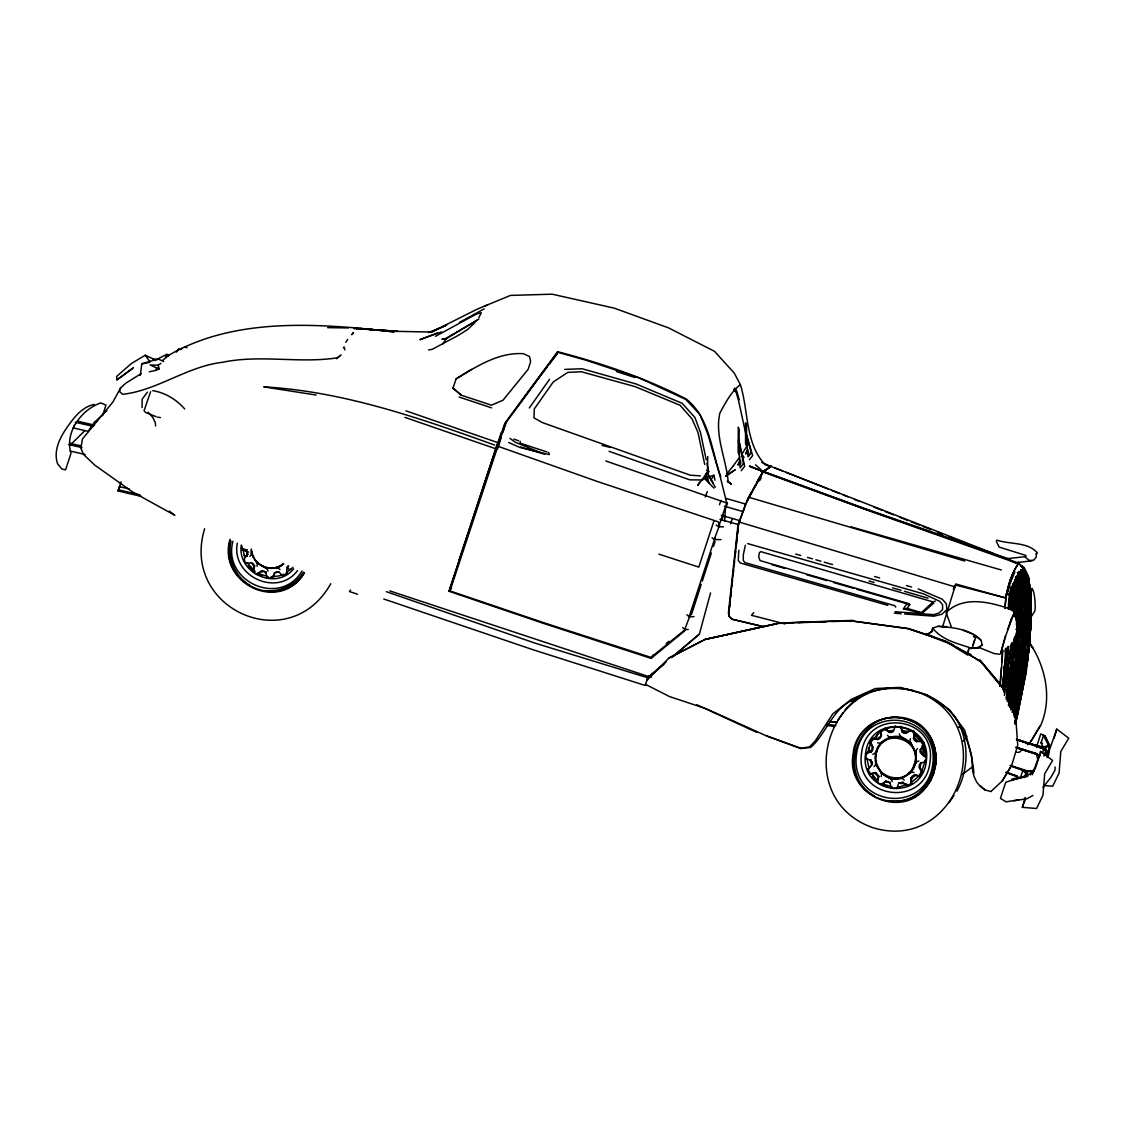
<?xml version="1.0" encoding="UTF-8"?>
<svg xmlns="http://www.w3.org/2000/svg" width="1125" height="1125" viewBox="0 0 1125 1125"><rect width="100%" height="100%" fill="white"/><g stroke="black" fill="none" stroke-linecap="round" stroke-linejoin="round"><path stroke-width="1.5" d="M1019.067 564.23L1019.067 562.767C1010.025 574.369 1005.834 593.03 1005.089 608.273M1007.902 647.227L1002.769 689.02L1002.811 681.609L1007.409 647.17M1014.216 616.669L1014.3 601.102L1012.148 586.153L1012.767 585L1014.581 600.975L1014.497 616.542M1022.175 614.503L1022.203 611.044M1055.039 766.927L1055.011 770.175L1050.82 777.473L1042.945 787.416M142.059 407.602L142.158 399.22L147.361 392.133M1017.886 624.727L1018.266 596.138M1023.863 607.598L1024.031 596.419M707.752 456.511L707.498 472.134L697.852 485.438L699.356 482.217M1030.162 618.3L1030.683 593.817L1028.152 577.111M237.319 543.192C230.864 576.042 277.256 597.797 297.548 570.572M241.284 545.02C236.911 572.808 275.752 591.033 293.667 568.842M925.298 757.645C925.833 748.828 921.923 740.053 915.497 734.077M935.691 764.663L935.958 756.211L934.622 747.9L931.866 739.87M1012.331 610.805L1012.669 600.511L1010.812 586.716M1012.598 610.678L1012.247 591.103M1020.234 601.777L1019.123 618.834M1020.558 591.258L1020.473 594.914L1023.863 594.548M869.456 742.57L872.902 747.155L872.817 749.531L871.481 751.486L866.812 753.384L865.884 755.986L866.475 758.672L870.905 760.542L871.973 762.623L871.762 764.986L867.769 769.05M920.109 767.559L921.052 762.581M1010.925 609.905L1011.277 599.991L1010.166 591.511L1011.248 588.248L1011.389 609.848M1018.941 612.998L1019.278 603.07M1024.805 619.664L1024.284 628.158M1029.909 612.52L1030.556 593.634M969.68 648.295L978.398 648.014L982.139 644.738L978.511 647.859L968.681 648.703L967.697 655.045L948.459 643.219L926.719 634.809L932.33 631.294L932.555 628.2L938.039 626.273L946.645 626.681M932.33 631.294L932.555 628.2M1009.477 609.37L1009.927 594.281M1009.912 605.953L1010.194 594.155M1017.492 607.528L1018.35 589.43M1018.378 589.655L1016.55 617.906M1019.517 601.706L1017.422 625.43M1019.841 595.125L1019.995 591.834M724.669 521.325L725.302 509.245L727.495 503.156M1002.811 650.123L1000.209 686.292M1005.061 608.428C1005.427 592.734 1010.306 574.664 1019.194 562.627L1019.109 564.145M1020.052 617.906L1020.938 602.592M1001.461 667.434L999.788 686.32M1001.784 662.217L1002.53 650.039M1005.736 648.956L1002.741 688.922M1008.211 609.033L1008.858 598.612L1011.333 588.502L1014.722 581.372L1015.706 581.639L1017.014 588.178M1016.423 605.63L1017.492 589.866M520.228 441.352L520.102 443.137L547.116 452.011M1023.23 623.166L1023.975 613.139M1024.355 608.133L1024.734 603.127M1029.895 605.095L1030.064 591.68M762.989 471.952L763.411 471.277L762.989 471.952L865.603 509.569L1017.675 563.47L1018.477 562.359L1017.675 563.47M1005.666 596.138L1008.577 587.714L1008.281 591.188L1008.577 587.714L1014.848 571.753M140.302 375.398L141.778 363.853L155.166 359.761L145.195 355.219L131.077 363.755L116.662 376.425L116.972 379.842L132.722 368.508M1037.095 753.947L1025.409 750.445M1036.505 747.127L1040.737 733.894L1044.914 735.862L1049.92 745.706L1046.292 747.267L1041.117 747.028L1016.789 739.322M241.523 548.058L246.713 550.195L247.57 554.653L246.094 549.984L247.092 549.577M251.423 553.669L251.705 551.756L252.127 553.514L251.423 553.669L251.438 549.956M872.142 764.381L872.367 762.005M876.319 763.861L875.602 764.016L875.63 760.289L876.319 763.861L874.069 766.688M915.792 755.17L915.117 751.613L915.961 751.261L915.919 756.984A22.148 21.797 35.9 0 1 915.342 762.427L914.203 765.886A22.148 21.797 35.9 0 1 911.475 770.569M923.836 742.697L924.3 745.509L920.236 749.686L920.025 752.048L923.977 756.309M922.725 746.705L920.77 749.025L921.066 751.556L922.177 753.708L926.353 756.155L921.628 753.497L920.559 751.402M968.091 654.511L968.498 650.194M1006.481 694.097L1006.791 690.328M1021.416 672.3L1021.739 668.883M1022.048 665.48L1022.836 656.944M1023.145 653.541L1023.778 646.72M1024.242 641.602L1024.875 634.781M1025.494 627.961L1025.817 624.544M1008.816 608.737L1010.194 594.858M1006.762 693.928L1007.1 690.469M1007.62 685.266L1007.958 681.792M1008.478 676.589L1008.83 673.116M1010.194 659.236L1010.545 655.763M1016.395 596.77L1017.084 589.823M1022.288 617.85L1022.977 610.973M1023.328 607.528L1024.017 600.652L1022.189 590.414M1022.948 625.458L1025.367 601.369L1022.33 584.311L1018.322 573.708L1022.611 584.184L1025.648 601.242L1018.294 672.891L1011.291 708.82M1024.27 664.959L1024.608 661.556M1027.631 630.928L1027.969 627.525M1025.381 663.68L1025.719 660.277M1025.508 672.23L1030.219 624.586L1030.064 596.208L1027.505 577.927L1022.977 568.969L1027.223 578.053L1029.783 596.334L1029.938 624.712L1025.227 672.356L1015.144 721.842M1025.888 671.794L1030.753 623.967L1030.711 595.589L1028.123 577.308L1023.694 568.322L1018.097 562.852L861.806 507.853L763.355 471.684L745.552 504.056L738.408 524.63L728.817 613.111L729.394 616.514L731.925 619.186L763.973 626.723M1019.827 672.37L1021.711 653.667M1022.062 650.264L1022.92 641.756M1023.258 638.353L1023.947 631.561M1023.103 624.825L1018.012 673.017L1011.347 709.059M729.675 607.036L730.237 601.791M730.8 596.559L731.377 591.314M731.939 586.083L732.502 580.837M733.064 575.606L733.627 570.361M734.189 565.116L734.569 561.628M735.328 554.639L735.708 551.152M736.27 545.906L737.016 538.931M737.578 533.686L738.155 528.455M769.542 467.691L763.102 471.558L748.603 497.278L738.07 524.489L728.409 612.928L729.098 616.5L732.052 619.228L762.398 626.484M1014.82 636.609L1006.805 699.511M1012.964 668.784L1013.723 662.006M1014.286 656.916L1014.666 653.541M1015.425 646.763L1015.805 643.373M1022.653 618.567L1022.991 611.648M1008.788 605.292L1009.575 598.345M885.052 728.198L885.178 729.464L888.947 732.361L891.225 732.558L893.264 731.419L893.391 730.223L888.933 731.208M1016.339 593.409L1016.747 589.922M1002.769 689.02L1007.719 647.353M1014.68 647.142L1015.102 643.725M1008.028 701.156L1009.322 690.764M1009.758 687.305C1011.656 651.952 1024.692 614.391 1014.834 579.403M922.753 753.539L923.147 750.431L921.98 745.917M923.245 755.423L924.033 749.208L922.697 743.484L920.883 741.487L916.369 741.6L914.414 740.377L913.458 738.225L915.019 732.544L913.261 730.364M1007.128 695.377L1010.939 665.986M1011.389 662.541L1012.05 657.352M1012.5 653.892L1012.95 650.433M1022.344 619.003L1022.766 612.183M1005.089 651.741L1005.553 648.295M1006.27 697.894L1014.511 637.692M1006.312 699.455L1014.792 637.566M1008.183 701.466L1017.534 624.966L1012.303 672.3L1008.492 694.702M1004.386 695.447L1012.092 642.291M1005.37 690.244L1007.944 671.653M1008.816 646.341L1002.923 683.339M1006.509 664.678L1008.619 649.575M1013.878 655.833L1014.356 652.472M1018.167 625.556L1018.617 621.97M720.759 476.719C711.225 450.183 709.889 417.741 686.166 398.967C645.356 378.056 601.875 363.248 557.578 351.689L557.269 353.841L549.028 364.57M1004.119 690.862L1011.417 643.725M1011.698 643.612L1003.992 692.48M257.006 566.297L257.555 562.697L255.234 559.983L257.062 563.203L257.555 562.697A19.462 19.167 35.9 0 0 263.377 566.648L266.597 568.491L263.377 566.634M881.198 776.644L881.747 773.03L876.881 765.577M1009.758 659.517L1010.278 656.044M1011.066 650.841L1011.586 647.367M1021.584 618.441L1022.062 611.297M875.602 764.016L875.897 762.089M893.264 731.419L895.388 725.92M916.889 740.925L913.978 737.536L914.695 732.952M1008.492 675.562L1008.956 672.595M1007.888 693.267L1008.436 689.864M1010.63 676.237L1011.178 672.834M1012.275 666.028L1012.823 662.625M1007.311 701.592L1007.902 698.147M1011.994 675.619L1012.584 672.173M887.569 776.981L890.789 778.823L887.569 776.981A19.477 19.167 35.9 0 1 881.663 773.002L879.427 770.33M1000.688 652.894L1005.441 635.92M1014.342 615.038L1014.37 612.872L1012.064 617.442M1032.089 590.541L1032.131 588.361L1030.134 592.706M1008.436 705.656L1014.23 672.989L1019.236 625.444L1019.63 595.575L1018.673 585.492L1015.439 577.589L1015.973 576.703C1026.998 618.638 1014.37 663.469 1008.717 705.53M909.689 742.43L910.322 741.727L912.009 745.144L909.689 742.43L910.378 738.633M1008.675 705.108L1014.539 672.441L1020.755 601.017L1019.039 584.634L1015.791 576.788M1009.997 707.414L1016.17 673.031L1022.386 601.622L1020.67 585.225L1017.155 575.466L1020.952 585.098L1022.667 601.495L1016.452 672.905L1010.278 707.288M1032.328 774.717L1040.625 751.416L1052.606 760.486L1044.675 773.733L1042.987 795.262L1036.547 808.509L1022.344 807.328L1025.142 797.442M141.342 496.406L118.097 490.964L121.106 481.88M1012.627 711.872L1019.517 674.086M1013.948 714.192L1021.458 672.961L1026.253 625.345L1027.237 598.219L1024.622 581.836L1020.052 571.373L1024.903 581.709L1027.519 598.092L1026.534 625.219L1021.739 672.834L1013.906 715.781M1010.025 706.753L1016.381 672.427L1023.736 600.778L1020.698 583.72L1017.534 576.534M1010.152 675.858L1010.784 672.483M1010.166 675.998L1010.798 672.638M1011.741 667.603L1012.697 662.555M1010.967 710.086L1018.181 672.398M1012.275 712.392L1019.813 672.989L1026.619 600.384L1023.595 582.905L1018.575 571.655L1023.877 582.778L1026.886 600.258L1020.094 672.863L1012.542 712.266M738.844 550.237L738.239 560.334L740.292 562.992L887.78 605.348M1003.458 690.736L1007.677 668.855M904.359 732.53L906.75 732.164L904.373 732.108L902.447 730.716L902.011 731.883L903.881 733.233L906.173 733.289L910.631 729.562M1014.103 709.945L1014.778 706.514M1016.437 697.964L1018.097 689.414M1018.758 685.983L1020.417 677.433M1014.413 717.384L1023.047 672.891L1027.448 625.134L1028.081 597.417L1025.536 580.711L1020.558 569.855L1025.888 580.388L1028.348 597.291L1027.716 625.008L1023.328 672.764L1014.68 717.258M1015.186 714.698L1015.819 711.45M1017.45 703.181L1018.097 699.862M1019.714 691.608L1020.361 688.289M1015.27 717.033L1024.158 672.623A309.966 305.086 35.9 0 0 1026.338 579.234L1021.598 569.531L1026.619 579.108A309.966 305.086 35.9 0 1 1024.439 672.497L1015.214 718.622M1026.028 670.036L1015.425 721.716M1026.042 670.261L1015.411 722.897M1016.761 717.778L1026.366 670.781M1017.169 717.131L1026.38 671.006L1030.88 623.812L1030.978 595.308L1028.377 577.027L1023.23 567.267M1016.705 717.863C1026.197 671.934 1035.872 624.206 1028.109 577.308C1025.986 571.669 1022.991 566.522 1018.097 562.852M915.525 753.37L915.961 751.261M710.55 592.917L699.37 634.134L671.386 657.605M771.258 466.509L992.798 553.163M252.858 571.669L254.348 566.114L253.392 563.962L251.452 562.739L246.53 563.358L244.716 561.361L244.28 558.647L247.95 554.048L246.98 554.597M254.011 568.927L254.756 565.538L253.983 566.438L251.452 562.739M877.05 782.016L878.541 776.461L877.584 774.309L875.644 773.072L869.527 774.295M877.837 780.961L878.948 775.884L878.175 776.784L875.18 773.283L876.038 772.495L872.747 772.903M204.623 528.764C180.183 608.836 289.139 657.914 330.75 583.72M230.048 539.255C217.322 580.739 274.598 612.127 301.613 577.097M230.175 540.83C218.658 584.17 280.969 611.916 304.186 572.667M231.005 540.97C227.025 557.902 235.125 576.745 250.144 585.562M232.903 541.28C222.145 581.737 280.336 607.655 302.006 571.008M867.263 753.539L870.933 742.331M925.2 760.612L920.728 774.478L918.675 776.264L914.231 775.139L912.15 776.152L910.927 778.191L911.011 783.323L909.056 785.236L906.427 785.728L903.066 782.311L898.748 783.267L896.695 788.625M933.834 772.917L935.789 764.508L936.07 756.056L934.734 747.745M266.245 571.894L265.823 572.991L263.897 571.598L261.52 571.542L263.925 571.106L265.809 572.456L267.23 578.011M745.327 545.273L743.316 554.78L743.302 560.475L744.933 562.598L894.769 605.714L895.767 607.134M890.438 782.241L890.016 783.337L888.089 781.945L885.713 781.889L888.117 781.439L889.987 782.789L891.408 788.344M954.141 589.43L955.434 585.042L1005.666 597.895M1015.523 721.209L1016.803 716.161M1015.116 723.122L1016.831 716.386M1015.186 724.289L1016.888 717.581M1015.439 723.881L1017.141 716.906M141.202 373.627L125.733 383.231L120.6 387.9L119.63 391.655L122.723 394.327C157.753 390.277 187.102 366.384 222.497 362.292C260.578 354.333 299.363 363.698 337.373 357.82L341.1 354.881M1015.355 720.52L1016.691 715.486M1015.383 720.745L1016.705 715.711M879.961 744.905A22.134 21.783 35.9 0 0 877.219 749.602L876.094 753.047A22.134 21.783 35.9 0 0 875.517 758.475M902.011 731.883L900.661 726.202M909.773 742.458A19.462 19.167 35.9 0 0 903.937 738.506L900.787 736.453L900.52 737.367A19.462 19.167 35.9 0 0 893.517 736.988L889.903 736.847L890.072 737.747L893.517 736.988M870.089 743.358L870.877 740.714L872.93 738.928L877.767 739.533L879.862 738.52L881.086 736.495L880.312 730.688M1011.473 766.097L1017.731 745.158L1015.819 718.369M953.339 589.177L954.337 585.886M1040.273 726.342C1052.972 698.456 1045.406 665.423 1028.475 641.138M942.427 627.398L955.772 583.973L1005.638 597.98M730.659 523.8L732.192 518.864M972.689 645.68L975.994 636.905M721.997 519.975L723.544 515.039M1047.389 755.817L1056.783 729.127L1068.75 738.197L1060.791 751.486L1059.103 773.016L1052.691 786.22L1043.508 785.503M738.52 524.953L739.589 521.62M557.578 351.689L504.773 423.281L449.044 591.286L543.572 623.419L651.136 658.392L685.645 630.056M404.944 417.375L495.661 448.734L449.044 591.286L451.659 588.023M691.594 614.138L701.212 584.395M702.281 581.091L711.366 552.994M713.503 546.398L715.106 541.434M689.147 616.795L714.881 538.158M718.847 526.092L726.722 502.988L720.197 476.662L707.85 434.222L700.031 414.562L685.702 399.389L638.522 377.634L585.056 359.916L557.719 352.308L518.752 404.972M689.864 617.091L697.753 592.791M88.327 431.395L73.378 427.964L74.306 425.095M497.475 449.058L501.314 437.344M502.903 432.394L506.222 422.339M647.325 679.317L648.408 676.027L651.544 676.997M1024.383 777.516L1025.817 773.1L1022.723 770.723L1020.319 778.092L1008.647 773.494M1026.506 775.87L1027.955 771.441L1033.903 771.441M1030.472 774.942L1031.442 772.003M1043.184 747.014L1041.061 742.852L1043.48 735.483L1044.914 735.862L1048.88 744.961L1048.795 754.678L1047.122 757.603M1042.397 753.441L1043.845 749.011L1016.705 739.645M1045.322 750.22L1046.292 747.267M1043.873 756.112L1045.8 750.22L1043.845 749.011M459.197 559.772L501.244 432.717M539.845 376.58L505.336 423.562L449.958 590.934L543.881 622.758L650.981 657.38L684.914 629.817L685.252 628.791L684.816 629.395L682.692 627.581M1015.903 629.409L1029.952 629.634L1029.473 631.055L1029.459 629.466L1029.487 631.041L1027.153 631.645M1025.367 670.134L1025.803 668.827M1016.93 712.561L1017.886 711.352L1017.408 712.744M1035.197 768.881L1040.119 754.017M1054.069 738.352L1056.783 729.127M1017.056 594.605L1008.703 593.269L1008.239 594.689L1016.578 596.025M1012.05 668.742L1003.753 666.998C1004.92 671.864 1017.717 669.811 1022.695 670.627M1003.809 668.489L1003.753 666.998M1028.981 630.886L1029.459 629.466L1027.139 630.042M1025.845 670.317L1026.295 668.995M721.027 500.386L719.452 504.759M1024.031 803.208L1025.634 798.455M974.531 640.055L972.267 647.789M1006.509 593.733L1008.577 587.714M452.953 388.111L456.159 378.816C476.705 366.356 498.6 352.055 523.617 353.7L529.58 356.639L530.634 361.617L528.131 369.352L502.988 400.219L491.498 405.183L461.348 395.227L452.953 388.111L461.334 395.227M713.812 521.325L698.794 567.112L658.884 554.147M383.794 599.02L532.983 649.716L645.103 685.42L647.789 677.784L663.792 664.439M119.911 486.239L118.097 490.964M1007.55 629.634L1011.558 618.666L1009.659 623.686M102.656 415.631L105.933 405.07L100.73 402.891C81.605 409.486 64.35 432.436 70.987 453.291L65.588 469.842L61.931 469.041L57.586 463.837C53.634 452.137 58.627 440.269 64.997 430.467C72.295 419.752 80.719 407.264 94.177 404.409M922.613 771.989L921.516 771.82L919.111 767.531L919.195 765.155L920.517 763.2L924.792 761.794L925.734 759.192M743.287 511.2L744.328 508.373M705.277 496.955L707.273 491.611M495.591 448.72L497.897 442.645L405.942 410.85M975.417 637.706L973.392 636.455L975.895 636.525M747.352 500.513L748.603 497.278M1022.344 807.328L1023.469 804.586M1013.4 614.756L1005.638 636.061L1000.786 653.372L1002.08 651.586M1029.797 592.959C1033.777 578.053 1036.589 609.891 1034.452 611.691L1029.881 618.82M739.898 461.292L737.986 465.131L740.039 460.195M257.259 574.65L261.633 571.05M881.437 784.983L885.825 781.397M1014.764 581.006L1019.236 572.794L1022.836 569.081C1034.592 584.452 1029.009 606.277 1030.627 624.164M747.788 449.831L745.622 454.036L747.534 449.888M930.459 780.652L933.933 772.762M956.925 791.184C969.75 767.644 969.216 737.044 953.705 714.867M746.775 501.314L751.641 492.061M181.055 349.636L182.152 348.131M877.233 749.573L875.377 752.766L876.094 753.047L872.761 754.298M272.503 578.292L274.556 572.92L276.581 571.781L278.873 571.978L282.825 576.014M272.714 577.041L274.247 573.933M478.884 317.573L481.317 312.736L476.592 313.945L435.473 336.319M914.203 765.886L916.2 762.511L915.342 762.427L918.816 760.978M906.173 733.289L906.75 732.164M261.52 571.542L262.069 570.487L257.92 573.511M885.713 781.889L886.261 780.834L882.098 783.858M747.802 444.741L741.867 454.219L744.061 457.439M442.688 344.025L447.23 337.613L477.337 320.175M120.6 387.9L112.978 401.906L82.477 438.947L80.831 448.186L83.672 454.584L94.683 465.061L132.202 491.723L174.839 515.334L169.327 511.087M149.231 371.77L155.672 370.42L156.966 368.058L159.23 368.831L158.133 365.217L150.131 364.964L156.966 368.058M966.839 736.2L963.225 741.305M874.912 739.083L878.85 731.967M875.109 739.139L878.259 733.458M757.153 481.753L762.891 471.516L765.464 469.955M753.286 489.136L755.747 484.748M757.378 481.823L763.13 471.6L770.934 466.439L761.737 462.431M759.502 480.797L761.189 477.858M651.136 658.392L653.288 654.722M1002.333 780.82L1011.22 765.984L1002.333 780.82L990.998 791.48M282.234 575.381L284.864 574.889L286.819 572.977L286.734 567.844L287.958 565.819M288.731 566.142L287.466 568.237L286.734 567.844M881.002 731.152L881.494 735.792L877.387 738.619L877.767 739.533M910.927 778.191L911.658 778.57L915.075 775.42L914.752 774.562L917.719 775.308M350.55 589.964L349.523 591.567L357.553 594.253M345.783 342.337L347.625 339.441M715.247 487.223L711.042 479.798L713.925 475.27L714.98 480.178M903.459 608.85L906.37 604.448L909.788 604.575L907.158 608.386L903.459 608.85L922.106 613.322L933.863 602.958M871.481 751.486L872.353 746.494L872.902 747.155M303.511 572.161C295.58 584.986 280.012 592.298 265.064 590.597M301.514 577.252L304.467 572.934M838.125 719.888L843.061 712.688M921.53 771.834L918.197 776.7L910.364 783.211M925.692 787.584L930.572 780.497M949.022 802.702L953.958 795.502M871.762 741.108L878.442 733.345L883.308 730.153M529.312 407.981L549.534 379.294M88.65 430.538L94.373 422.522L106.875 410.555M73.378 427.964L74.348 426.628M352.505 333.802L353.152 332.902M343.406 347.836L344.053 346.936L344.911 349.903M356.822 329.316L357.469 328.416L354.164 328.753M719.634 524.995L714.178 539.55L720.956 539.634M714.628 538.917L714.178 539.55L712.069 537.736M690.272 614.855L684.816 629.395L688.205 629.438M926.719 634.809L932.442 631.125M1025.677 556.622L1007.114 558.661L1013.611 562.191M176.302 352.125L178.903 348.581M706.95 463.233L708.736 471.741L702.619 479.967L689.808 479.841L609.117 451.336M732.783 466.439L739.842 456.933M540.844 375.244L547.017 367.186M741.248 470.7L744.666 466.327L739.153 441.169L739.772 449.859M726.567 474.286L732.783 466.439M915.117 751.613L917.494 748.589M249.877 556.341L252.127 553.514M749.32 459.731L752.639 455.639L746.55 434.63L747.661 444.67M914.85 764.184L916.2 762.511M875.377 752.766L876.586 751.289M868.838 768.389L871.045 765.717M913.458 738.225L914.287 737.269L917.283 740.756L916.369 741.6M496.322 449.114L498.6 446.498L498.445 442.828M753.722 612.703L751.43 615.291L784.983 623.939M71.452 443.798L84.389 431.156M351.534 334.716L353.517 332.522M763.383 471.656L771.384 465.933M471.473 369.394L456.159 378.816M646.805 680.456L669.08 657.914L705.15 639.337L777.516 623.419L793.111 622.884M877.613 742.809L881.128 743.484L888.398 738.352M910.308 771.975L910.955 772.453L907.65 774.422L910.308 771.975L913.95 772.467M1034.803 768.769L1032.567 770.962L1027.828 771.117L1010.025 765.366M292.95 567.38L286.172 572.864M845.03 709.805L854.93 700.073L859.247 697.247M925.805 787.444C901.448 820.406 845.297 794.194 853.116 754.552C855.366 714.487 916.214 702.056 931.753 740.025M973.167 766.42L962.058 774.534M880.594 731.869L882.548 729.956L885.178 729.464M1016.831 752.302L1019.377 752.273L1022.78 749.081M1027.392 744.722L1030.964 741.291M474.905 322.65L467.522 329.583L458.339 335.363L432.267 349.298L428.667 349.917M907.158 608.386L921.403 612.591L933.019 601.917L935.325 601.073M336.558 358.72L339.961 355.837M389.827 590.906L648.731 676.603L666.056 662.077M673.059 656.663L699.37 634.134M666.197 643.5L668.897 641.278M162.858 360.155L169.256 355.008L166.95 354.262L156.923 359.339M920.883 741.487L921.966 740.63M116.972 379.842L133.411 367.566M282.853 563.85C272.166 573.188 253.955 565.763 251.916 551.939M283.837 563.822C272.067 574.65 251.1 564.848 251.311 549.028M904.725 776.503C928.505 765.464 910.167 725.906 886.669 738.914C862.945 749.939 881.058 789.525 904.711 776.517M366.975 329.302L397.659 331.369L431.536 332.044L477.38 309.066L510.469 295.411L552.164 294.188L614.194 308.123L668.545 327.881L714.558 351.366L734.273 373.092L740.391 384.694C731.067 391.627 725.527 402.919 719.888 412.988C714.572 435.952 726.286 458.972 728.17 481.753L731.236 483.989L727.692 481.655M906.666 732.586L909.169 730.913M288.633 587.63L295.65 582.961M912.825 797.977L919.842 793.294M158.133 365.217L160.903 363.375M883.772 741.052L880.608 742.823L881.128 743.484M446.78 338.442L442.195 339.103L446.78 338.442L478.898 318.966M1039.134 747.155L1047.066 750.431L1047.895 752.105L1046.658 754.763L1045.35 754.214L1046.545 751.669L1045.8 750.22M1015.903 747.548L1040.273 755.62M94.373 422.522L97.172 420.891M281.995 565.116L278.845 566.775M906.188 775.448L903.037 777.108M484.088 308.911L459.408 322.397M1033.889 771.652L1026.619 775.688L1005.722 782.241L1000.434 798.384L1006.144 801.83L1018.744 799.805M1032.891 795.473L1027.083 798.694L1013.653 800.831M920.236 749.686L921.291 749.109M668.953 658.069L705.038 639.492L777.403 623.573L705.094 639.422M645.103 685.42L646.383 684.788M155.377 360.436L158.344 359.002L163.673 361.533M165.473 357.173C223.144 322.341 292.514 322.608 357.469 328.05M431.536 332.044L446.611 325.167L428.498 332.592M155.672 370.42L159.23 368.831M871.762 764.986L870.286 760.331L871.284 759.909M909.028 773.255L910.955 772.453M867.178 752.737L871.861 750.825L870.891 750.966M283.613 574.214L279.591 575.831L271.083 576.816M884.658 729.605C892.884 725.597 902.925 726.202 910.842 730.688M907.805 784.547L898.13 787.219M165.881 356.316L169.256 355.008M437.316 332.93L419.934 339.68L441.464 331.903M880.608 742.823L882.394 742.205M713.967 488.109L704.152 478.237L713.925 475.27M268.045 571.177L266.723 567.759A19.477 19.167 35.9 0 0 273.712 568.139L277.172 567.38L280.027 569.644M892.238 781.509L890.902 778.106A19.477 19.167 35.9 0 0 897.905 778.472L901.364 777.712L904.219 779.977M272.25 577.589L269.648 578.236L267.145 577.308M895.177 727.27L897.778 726.609L900.281 727.538M896.442 787.922L893.841 788.583L891.338 787.655M484.692 305.873L487.561 305.17M153.183 359.48L158.344 359.002M141.778 363.853L149.653 362.348M354.192 328.177L397.659 331.369L358.453 328.725L363.572 329.077M646.777 685.013L669.628 696.614L705.811 708.609L766.42 735.862L800.677 748.223L809.536 746.902L815.175 741.009L832.767 713.897L851.231 699.398L875.348 688.514L900.113 687.403L927.042 694.842L949.514 709.763L964.772 730.35L971.648 755.803L972.703 771.244L974.053 776.447L976.739 782.227L980.269 786.347L985.134 789.989L990.928 791.55M924.792 761.794L926.002 761.625M1014.919 562.894L1032.469 560.672M766.42 735.862L800.986 748.589L810.675 747.436C826.692 733.247 831.811 709.748 852.595 700.073C875.363 686.039 903.164 684.858 927.506 695.587C958.992 708.919 970.748 741.614 973.912 773.1M273.712 568.139L277.467 568.083L277.172 567.38M897.905 778.486L901.659 778.43L901.364 777.712M920.517 763.2L921.572 763.073M564.736 369.408L582.103 368.747L636.019 383.948L682.158 403.312L694.884 417.431L700.495 432.577L706.233 459.83M778.556 623.109L853.158 620.367M777.572 623.152L852.019 620.719M798.3 622.702L826.017 621.773M832.936 621.534L851.991 620.887L908.48 628.552L928.603 635.33M1019.447 669.15L1022.639 669.136M1023.131 669.319L1011.558 668.559M1022.203 670.458L1004.878 668.63M1022.386 630.042L1025.55 630.042M1021.908 631.462L1026.661 631.462M1025.578 631.631L1018.912 631.237M327.628 327.656L348.441 327.938M723.445 526.837L718.355 526.767L716.245 524.953M694.069 616.683L688.992 616.613L686.869 614.798M889.256 800.944C936.661 807.328 952.987 734.217 907.552 719.62C861.947 703.8 832.908 772.833 874.322 795.909M937.955 626.386C952.861 627.427 970.228 629.058 981.183 640.35L982.069 644.864M1027.828 742.964L1040.287 746.494L1044.928 746.719L1048.416 745.172L1043.48 735.483M700.341 475.833L690.342 475.228L542.194 422.522L533.967 417.825L534.263 408.994L553.275 381.938L567.802 372.375L581.414 371.756L635.119 386.634L680.062 405.267L692.016 418.852L697.978 432.45L704.714 464.456M894.291 613.195L901.167 613.716M904.612 613.983L933.834 616.191L941.822 614.236L946.87 609.666L946.28 603.689L942.159 599.133L918.211 588.938M895.092 611.691L933.595 614.672L939.136 612.956L942.609 609.413L942.581 604.772L939.67 601.27L923.723 593.93L747.647 543.586M850.177 700.734L855.422 701.156M852.961 699.623L856.434 699.891M891.675 731.841L889.383 731.658L885.614 728.747M909.788 604.575L857.039 589.331M1019.461 596.18L1007.733 594.506M360.253 328.43L394.284 331.889L358.102 328.092M829.012 721.505L835.988 722.292M999.998 654.286L994.05 653.541L977.991 647.086M1030.936 594.998L1028.362 576.492L1023.834 567.534L1022.288 567.577M903.445 730.814L909.436 731.545M904.05 732.22L907.045 732.586M898.987 783.169L906.792 784.111M275.456 567.83L277.467 568.083M899.648 778.177L901.659 778.43M873.323 738.239L878.175 738.844L877.387 738.619M851.878 621.056L908.353 628.72L927.97 635.316M1009.477 608.766C989.339 601.931 963.155 595.477 946.097 612.591L951.342 626.878M831.586 721.702L836.761 722.419M835.833 725.597L827.255 724.12M833.808 726.553L827.03 725.316M316.139 395.044L263.756 386.859C343.814 391.43 419.92 418.219 494.719 445.078M157.57 417.15L160.411 417.6M544.612 454.275L520.594 446.991M927.661 633.923L925.819 633.698L948.656 642.923L971.072 655.003L969.511 653.766M1015.706 581.639L1014.553 581.386L1015.833 599.498M184.275 347.105L187.031 347.723M704.152 478.237L708.286 479.18M152.719 390.656C165.206 392.653 176.428 399.53 184.711 408.98M913.655 690.638C827.367 668.053 789.3 797.752 872.452 827.55C956.742 853.819 1001.559 728.184 921.586 693.492M268.214 576.759L257.428 573.131M892.406 787.106L881.606 783.464M77.878 421.298L94.486 425.109M75.248 422.241L93.516 426.445M69.722 443.236L81.352 445.922M68.766 444.572L82.055 447.623M70.214 451.055L85.163 454.486M119.278 486.619L129.248 488.939M118.308 489.769L139.894 494.817M548.719 452.489L549.408 454.598L519.806 447.455L508.683 442.519M889.903 736.847L891.773 737.297M602.086 445.444L610.495 447.469M1041.061 742.852L1042.495 743.231M1001.32 569.981L851.034 526.837M1027.955 771.441L1011.178 766.055L1023.863 770.85L1027.294 773.508L1027.659 776.419L1013.161 779.681L1011.853 779.147L1026.141 775.927L1025.817 773.1M721.266 515.306L739.378 520.467M719.944 519.342L738.07 524.489M795.713 554.048L800.747 555.483M807.455 557.395L812.489 558.83M815.85 559.786L820.884 561.22M824.245 562.177L832.627 564.567M874.589 576.506L879.623 577.941M906.469 585.591L911.503 587.025M903.853 738.492L900.52 737.367L899.339 733.767M725.527 498.277L745.312 503.986M909.141 603.717L760.092 560.616L758.672 556.987L759.403 552.642L760.837 551.658L933.019 601.917M771.694 564.609L785.081 568.491M806.836 574.791L826.917 580.598M833.611 582.539L853.692 588.361M964.688 561.023L748.941 497.32M724.388 506.194L742.542 511.467M869.02 580.978L874.083 582.455M892.631 587.869L901.069 590.33M904.43 591.314L928.041 598.191M958.233 727.045L963.267 728.522M954.788 586.814L739.069 522.014M969.905 647.663C956.841 643.472 941.92 639.731 933.047 628.523M909.928 730.786L912.473 731.559L914.175 733.669M257.498 574.059L254.953 573.286L253.252 571.177M881.691 784.406L879.145 783.633L877.444 781.523M242.156 550.083L248.822 552.122M647.789 677.784L535.289 643.219L386.339 591.68M244.125 555.286L247.444 556.312M287.395 568.603L290.728 569.63M1020.614 565.72L1022.302 566.255L1023.652 569.264M1020.642 565.945L1022.302 566.255M1021.795 566.423L1023.469 566.958L1028.208 576.647A309.966 305.086 35.9 0 1 1029.516 588.431L1028.7 583.734M1021.809 566.663L1023.497 567.183L1028.236 576.872A309.966 305.086 35.9 0 1 1029.544 588.656M918.675 776.264L919.673 776.573M1016.916 739.477L1021.036 740.798M616.5 371.545L634.781 377.466M1016.508 739.533L1027.814 743.245M1017.534 747.731L1036.322 753.427L1037.489 758.559M1015.664 747.422L1025.395 750.628M459.141 397.055L491.611 407.855M1016.48 739.266L1039.458 746.958M1018.631 748.167L1037.039 754.341M914.231 775.139L915.075 775.42M931.233 636.427L945.942 641.377M908.353 628.72L934.706 637.594M941.302 639.816L946.237 641.489M156.206 416.7L145.575 412.509L144.056 410.78L150.595 391.683M1006.017 772.2L1017.197 775.983M1006.059 772.509L1017.183 776.278M1007.325 558.366L866.025 508.978L763.397 471.375M1017.098 739.603L1025.873 742.613M1016.156 747.478L1023.469 749.981M1007.044 772.65L1008.97 773.311M605.756 460.969L726.722 502.988M498.6 446.498L597.361 481.486L718.186 521.803L719.198 525.009M513.9 439.059L518.639 440.789M865.716 758.391L866.475 758.672M1021.064 565.608L1022.906 566.592L1028.236 577.139L1030.711 594.042M764.522 464.456L769.247 466.298M874.041 507.164L882.169 510.37M885.431 511.65L893.559 514.856M900.07 517.416L908.198 520.622M911.461 521.916L919.589 525.122M922.852 526.402L930.98 529.608M937.491 532.167L942.37 534.094M948.881 536.667L955.378 539.227M960.272 541.153L965.152 543.08M774.52 467.803L782.677 471.023M785.939 472.317L828.366 489.108M831.628 490.388L839.784 493.622M843.047 494.916L847.955 496.856M854.48 499.43L859.373 501.37M749.658 466.27L763.13 471.6L755.55 464.822M1036.73 754.523L1039.866 755.761M749.672 466.256L763.13 471.586L749.503 466.073M963.422 630.337L974.095 634.683L981.098 640.462M539.325 452.053L515.363 442.28L510.019 438.398M883.969 785.391L886.683 786.628M883.983 785.503L886.725 786.741M259.777 575.044L262.491 576.281M696.698 704.686L756.675 732.305M913.556 733.261L917.48 735.553L921.164 740.461M913.978 735.244L916.594 736.762L919.35 740.447M967.289 653.414L980.648 661.388L1002.698 688.064M947.897 642.052L954.028 645.708M956.798 647.367L959.766 649.139M962.733 650.911L980.536 661.556M866.067 752.934L866.812 753.384M1027.266 576L1023.117 567.141L1021.373 565.861L1023.089 566.93L1027.252 575.775M1016.339 616.345L1019.714 618.356M1016.367 617.934L1019.236 619.777M1015.875 617.752L1018.744 619.594M1040.287 746.494L1041.117 747.028M1018.814 581.878L1021.275 583.636M1018.322 581.709L1020.783 583.453M1017.858 583.13L1020.319 584.873M255.094 571.43L247.345 562.978M727.341 481.134L731.236 483.989M915.258 721.969L921.867 726.834L927.436 732.909M911.011 783.323L911.756 783.872M286.819 572.977L287.564 573.525M706.767 470.25L708.736 471.741M889.214 777.614L890.789 778.823M265.022 567.281L266.597 568.491M147.572 357.258L145.195 355.219L150.033 361.842M980.423 785.911L985.134 789.989M887.344 735.3L890.072 737.747M900.787 736.453L902.208 737.845M921.403 612.591L922.106 613.322M876.952 780.089L871.538 773.311M872.297 776.166L876.375 780.708M248.105 565.833L252.197 570.277M870.722 773.691L868.908 771.694L868.458 768.98M148.162 412.228L152.719 417.319L155.32 422.606L155.559 425.953M903.066 782.311L898.748 783.267M278.873 571.978L274.556 572.92M979.833 659.827L1001.827 685.927M764.803 464.273C745.088 443.18 748.631 411.005 740.391 384.694M980.705 661.331L1002.797 688.008M733.612 389.348L736.256 392.667L738.619 400.922L746.62 437.569M1028.63 642.347L1032.708 647.803L1028.573 642.22M870.469 742.683L872.339 745.214M734.794 388.111L736.678 390.923L739.237 399.797M868.345 748.167L871.017 752.597M706.95 472.641L713.067 482.808M872.395 737.986L872.93 738.928M919.631 766.927L922.064 771.23M707.133 472.795L711.042 479.798M912.994 746.648L914.541 749.897M254.25 558.478L252.689 555.244M1023.75 570.445L1026.703 576.197L1027.167 579.516M1021.908 570.277L1025.592 577.462M1028.391 576.717L1023.834 567.534M1020.052 572.273L1023.905 580.12L1024.664 585.127M1020.642 570.333L1024.706 578.644M1017.323 572.569L1021.964 582.314L1024.987 599.794M1018.8 571.936L1022.991 581.245L1023.778 586.153M1015.242 579.881L1017.141 587.995L1017.408 625.148M1019.756 580.598L1020.98 583.594M900.745 726.806L902.447 730.716M880.523 771.736L881.255 773.55M256.331 561.389L257.062 563.203M705.53 473.667L709.341 483.398M869.006 768.066L867.066 759.473M244.814 557.719L242.887 549.127M910.322 741.727L910.913 743.737M880.805 735.469L881.086 736.495M1012.613 583.861L1014.033 589.739L1014.637 616.345M911.658 778.57L911.433 777.628L911.517 782.775M241.692 545.653L242.283 548.339M1027.603 577.378L1028.152 580.556M1028.728 583.959L1030.641 595.083M1027.941 577.252L1030.584 593.859M1024.298 589.43L1024.819 592.706M1027.631 582.848L1028.334 587.827M1028.798 591.145L1029.263 594.478M1026.52 584.114L1028.152 595.744L1028.25 614.109M748.392 451.364L748.758 454.711M1020.009 591.061L1020.867 599.259M1017.802 589.823L1018.28 594.858M1019.939 580.486L1020.178 583.58M740.503 460.28L740.756 463.753M1014.469 592.748L1014.722 597.459M1040.625 751.416L1040.667 752.372M1022.709 590.569L1022.752 594.084M1023.919 597.403L1024.031 607.486M1022.541 591.961L1022.709 607.12M1030.922 594.773L1031.091 623.377M1021.95 590.892L1021.978 594.337M1018.434 582.778L1018.448 586.266M1016.494 625.388L1016.437 599.611L1014.609 581.639L1013.878 583.13L1015.664 590.344L1016.156 599.738L1016.198 620.353M1027.237 624.389A309.952 305.086 35.9 0 1 1027.027 631.223M1026.661 638.058A309.952 305.086 35.9 0 1 1026.281 643.191M1025.648 650.025A309.952 305.086 35.9 0 1 1025.269 653.428M1024.158 661.922A309.952 305.086 35.9 0 1 1023.652 665.297M1029.938 593.494A309.966 305.086 35.9 0 1 1030.781 619.003M1030.739 622.406A309.966 305.086 35.9 0 1 1030.444 630.942M1030.261 634.359A309.966 305.086 35.9 0 1 1029.783 641.208M1029.319 646.327A309.966 305.086 35.9 0 1 1028.573 653.147M1027.913 658.237A309.966 305.086 35.9 0 1 1026.886 665.002M1029.966 593.719A309.966 305.086 35.9 0 1 1030.823 617.527M1030.767 622.631A309.966 305.086 35.9 0 1 1030.472 631.167M1030.289 634.584A309.966 305.086 35.9 0 1 1029.656 643.134M1029.347 646.552A309.966 305.086 35.9 0 1 1028.588 653.372M1027.927 658.462A309.966 305.086 35.9 0 1 1026.914 665.227M745.566 422.873L745.552 443.447L746.508 445.669L746.536 425.081L745.566 422.873M738.323 427.373L738.127 452.419L738.998 454.584L739.167 429.553L738.323 427.373M853.636 754.439C846.647 810 928.519 819.619 935.438 764.423C942.427 708.862 860.555 699.244 853.636 754.439M856.406 754.664C849.881 806.541 926.325 815.541 932.794 763.987C939.319 712.111 862.875 703.125 856.406 754.664M861.511 753.539C854.578 799.594 925.411 807.961 930.023 761.892C936.97 715.823 866.137 707.456 861.511 753.539M865.519 753.806C859.359 794.672 922.205 802.097 926.311 761.217C932.47 720.352 869.625 712.927 865.519 753.806M1036.448 554.667L1036.055 557.381L1033.734 560.123L1029.459 560.573L1025.423 557.325L1025.888 555.441L999.155 547.087L996.37 541.378L996.722 540.084C1009.8 544.612 1028.011 541.659 1037.475 552.994L1035.956 553.809L1036.448 554.667M1006.031 668.025L1005.483 671.428L1006.031 668.025M1007.62 689.372L1006.988 692.747L1007.634 689.442M876.769 751.725C867.319 776.025 907.2 789.666 914.161 764.311C923.611 740.011 883.73 726.37 876.769 751.725M1040.02 726.23L1030.908 741.375L1040.02 726.23M743.498 463.556L740.067 467.944L738.548 439.819L743.498 463.556M751.331 452.798L747.984 456.877L745.903 433.237L751.331 452.798M735.089 469.828L725.822 476.016L735.089 469.828"/></g></svg>
